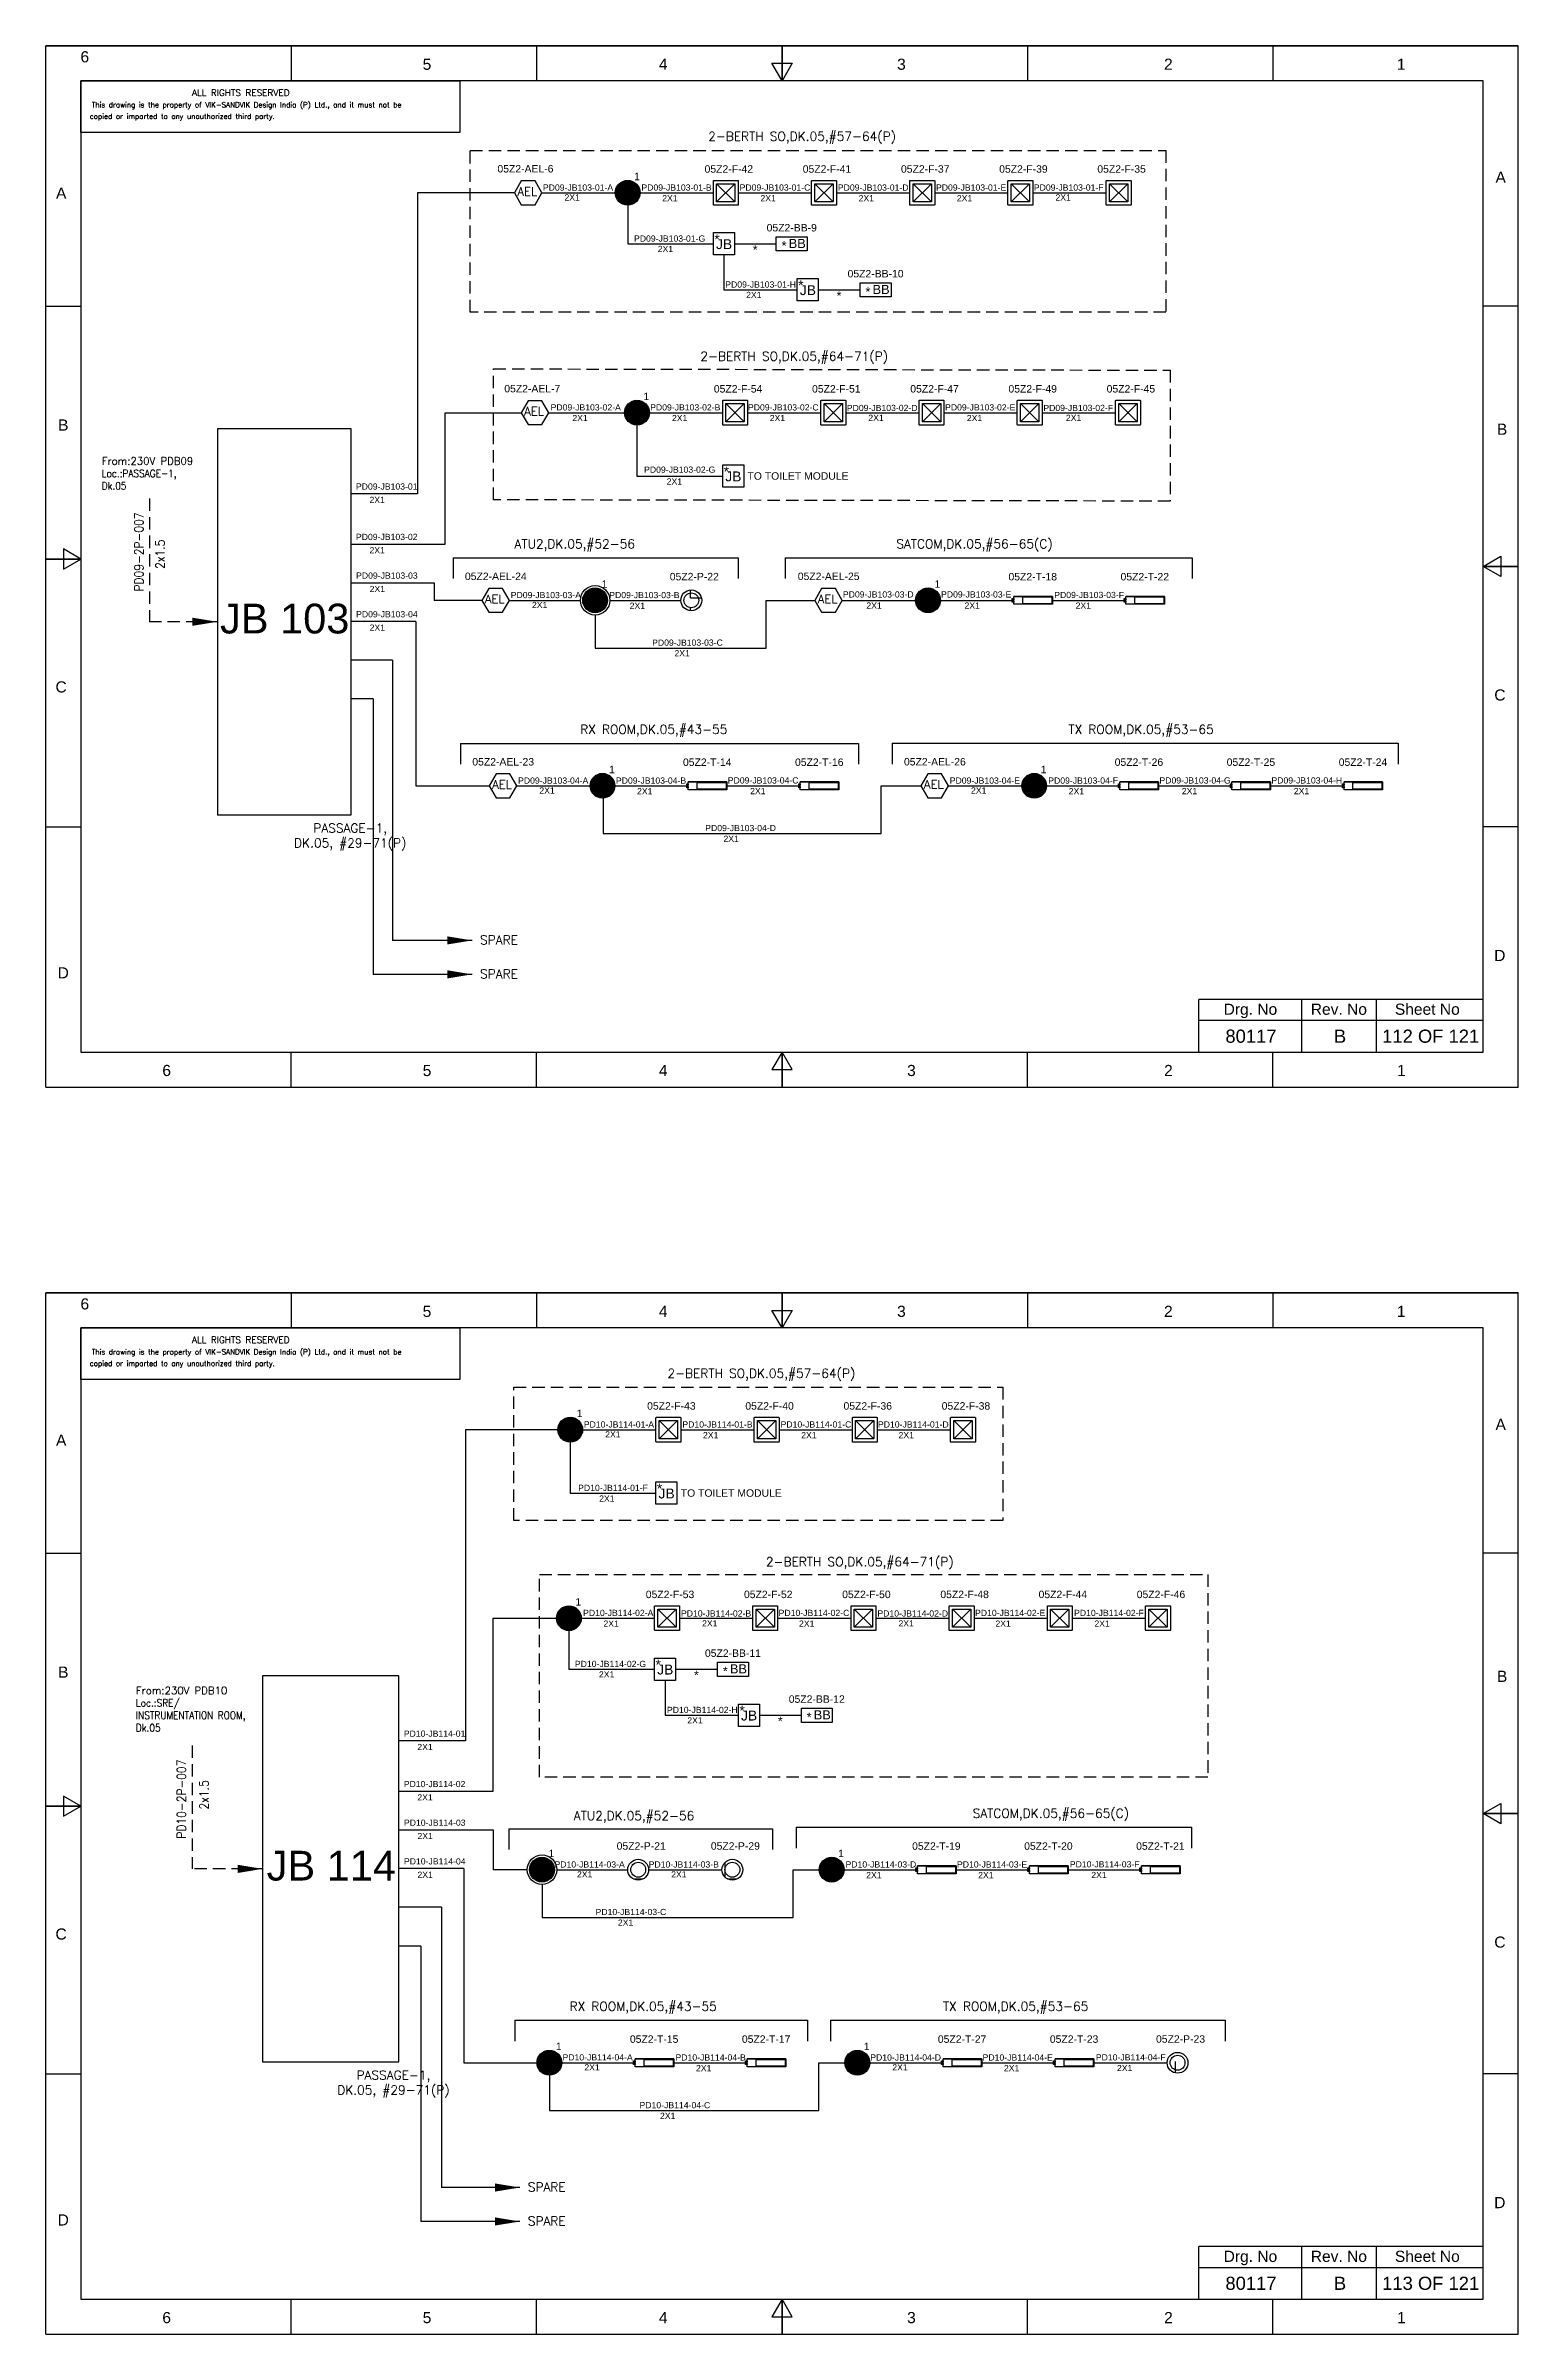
# Model space of a CAD drawing. Header units: inches. Extents: x -3311 to 1429, y -713 to 2436.
# Drawn here: x -1331.5 to -1034.5, y -713.5 to -251.8 of the extents above; entities that cross this region are included whole.
import ezdxf
from ezdxf.enums import TextEntityAlignment as Align

# ---------------------------------------------------------------- set-up
doc = ezdxf.new("R2010")
doc.units = ezdxf.units.IN
doc.linetypes.add('HIDDEN', pattern=[0.375, 0.25, -0.125])
doc.linetypes.add('SOLID', pattern=[0])
for name, color, linetype in [('BB', 7, 'Continuous'), ('Fmount', 7, 'Continuous'), ('LINE', 3, 'SOLID')]:
    doc.layers.add(name, color=color, linetype=linetype)
for name, color, linetype, lineweight in [('ELEC_TXT-025', 1, 'Continuous', 25), ('HEL-025', 1, 'Continuous', 25), ('HEL-035', 2, 'Continuous', 35)]:
    doc.layers.add(name, color=color, linetype=linetype, lineweight=lineweight)
doc.styles.add('_NORMAL', font='arial.ttf')
doc.styles.add('ROMAN S', font='romans.shx')
doc.styles.add('ROMANS', font='simplex.shx', dxfattribs={"width": 0.88})
doc.styles.get("Standard").update_dxf_attribs({"font": 'arial.ttf'})
doc.dimstyles.get("Standard").update_dxf_attribs({"dimtxt": 0.18, "dimasz": 0.18, "dimexe": 0.18, "dimexo": 0.0625, "dimgap": 0.09, "dimtad": 0, "dimtih": 1, "dimtoh": 1, "dimdec": 4, "dimzin": 0, "dimdsep": 46, "dimtxsty": 'Standard', "dimcen": 0.09, "dimadec": 0, "dimazin": 0, "dimtfac": 1, "dimtdec": 4, "dimtofl": 0, "dimtmove": 0, "dimatfit": 3, "dimfxl": 1, "dimtolj": 1, "dimtzin": 0, "dimarcsym": 0})
pattern_1 = [(0, (0, 0), (0, 6.985), [5.08, -1.905]), (90, (0, 0), (-6.985, 4e-16), [5.08, -1.905])]

# ---------------------------------------------------------------- blocks, each defined once
blk = doc.blocks.new('1')
h = blk.add_hatch()
h.set_pattern_fill('ANGLE', color=6)
h.set_pattern_definition(pattern_1)
h.paths.add_polyline_path([(303.23, 2044.43, 1), (306.22, 2044.43, 1)], flags=0)
h.paths.add_polyline_path([(302.63, 2044.43, 1), (306.83, 2044.43, 1)])
h.paths.add_polyline_path([(306.22, 2044.43, -1), (303.23, 2044.43, -1)], flags=16)
h = blk.add_hatch()
h.set_pattern_fill('ANGLE', color=6)
h.set_pattern_definition(pattern_1)
h.paths.add_polyline_path([(303.23, 2044.43, 1), (306.22, 2044.43, 1)])
at = {"color": 6}
for radius in [2.1, 1.5]:
    blk.add_circle((304.73, 2044.43), radius, dxfattribs=at)
blk = doc.blocks.new('LED PENDENT LIGHT 15W')
blk.add_blockref('1', (0, 0))
blk.add_attdef('TAG_NO', (301.63, 2048.1), '', height=1.5)
blk = doc.blocks.new('FIXED_KEY_SWITCH')
h = blk.add_hatch(color=1)
h.dxf.hatch_style = 1
edge = h.paths.add_edge_path()
edge.add_arc((848.13, 1737.46), 2.5, 0, 360)
at = {"color": 1}
blk.add_circle((848.13, 1737.46), 2.5, dxfattribs=at)
at = {"color": 7, "insert": (849.44, 1741.5), "char_height": 1.5, "attachment_point": 1, "style": '_NORMAL'}
blk.add_mtext_dynamic_manual_height_columns('1', width=1.5, gutter_width=7.5, heights=[0], dxfattribs=at)
blk = doc.blocks.new('SWT')
blk.add_blockref('FIXED_KEY_SWITCH', (0, 0))
blk.add_attdef('TAG_NO', (844.55, 1741.11), '', height=1.5)
blk = doc.blocks.new('AEL')
at = {"color": 4}
blk.add_lwpolyline([(989.98, -190.09), (992.75, -190.09), (994.14, -187.69), (992.75, -185.28), (989.98, -185.28), (988.59, -187.69)], close=True, dxfattribs=at)
at = {"color": 4, "style": 'ROMANS'}
blk.add_text('AEL', height=1.725, dxfattribs=at).set_placement((989.2, -188.27))
blk = doc.blocks.new('AEL_L')
blk.add_blockref('AEL', (0, 0))
blk.add_attdef('TAG_NO', (986.55, -183.59), '', height=1.5)
blk = doc.blocks.new('fr')
at = {"color": 7, "linetype": 'Continuous'}
for p, q in [((33763.99, 4500.4), (33466.99, 4500.4)), ((33466.99, 4500.4), (33763.99, 4500.4)), ((33466.99, 4290.33), (33466.99, 4500.4)), ((33516.49, 4500.4), (33516.49, 4493.33)), ((33565.99, 4500.4), (33565.99, 4493.33)), ((33615.49, 4493.33), (33613.45, 4496.87)), ((33613.45, 4496.87), (33617.53, 4496.87)), ((33615.49, 4500.4), (33615.49, 4493.33)), ((33615.49, 4493.33), (33615.49, 4500.4)), ((33615.49, 4500.4), (33615.49, 4493.33)), ((33617.53, 4496.87), (33615.49, 4493.33)), ((33664.99, 4500.4), (33664.99, 4493.33)), ((33714.49, 4500.4), (33714.49, 4493.33)), ((33763.99, 4290.33), (33763.99, 4500.4)), ((33763.99, 4290.33), (33763.99, 4500.4)), ((33756.92, 4493.33), (33474.06, 4493.33)), ((33474.06, 4493.33), (33474.06, 4297.41)), ((33756.92, 4297.41), (33756.92, 4493.33)), ((33466.99, 4447.89), (33474.06, 4447.89)), ((33763.99, 4447.89), (33756.92, 4447.89)), ((33466.99, 4396.87), (33474.06, 4396.87)), ((33474.06, 4396.87), (33466.99, 4396.87)), ((33466.99, 4396.87), (33474.06, 4396.87)), ((33474.06, 4396.87), (33470.53, 4398.91)), ((33470.53, 4398.91), (33470.53, 4394.83)), ((33470.53, 4394.83), (33474.06, 4396.87)), ((33756.92, 4395.37), (33760.45, 4397.41)), ((33763.99, 4395.37), (33756.92, 4395.37)), ((33760.45, 4393.33), (33756.92, 4395.37)), ((33756.92, 4395.37), (33763.99, 4395.37)), ((33763.99, 4395.37), (33756.92, 4395.37)), ((33760.45, 4397.41), (33760.45, 4393.33)), ((33466.99, 4342.85), (33474.06, 4342.85)), ((33763.99, 4342.85), (33756.92, 4342.85)), ((33474.06, 4297.41), (33756.92, 4297.41)), ((33516.49, 4290.33), (33516.49, 4297.41)), ((33565.99, 4290.33), (33565.99, 4297.41)), ((33615.49, 4297.41), (33613.45, 4293.87)), ((33613.45, 4293.87), (33617.53, 4293.87)), ((33615.49, 4290.33), (33615.49, 4297.41)), ((33617.53, 4293.87), (33615.49, 4297.41)), ((33615.49, 4297.41), (33615.49, 4290.33)), ((33615.49, 4290.33), (33615.49, 4297.41)), ((33664.99, 4290.33), (33664.99, 4297.41)), ((33714.49, 4290.33), (33714.49, 4297.41)), ((33466.99, 4290.33), (33763.99, 4290.33)), ((33466.99, 4290.33), (33763.99, 4290.33))]:
    blk.add_line(p, q, dxfattribs=at)
at = {"color": 7, "style": '_NORMAL'}
for s, p in [('6', (33474.86, 4498.18)), ('5', (33543.88, 4496.68)), ('4', (33591.52, 4496.68)), ('3', (33639.57, 4496.68)), ('2', (33693.41, 4496.68)), ('1', (33740.39, 4496.68)), ('A', (33760.45, 4473.88)), ('A', (33470.1, 4470.68)), ('B', (33470.52, 4423.9)), ('B', (33760.74, 4423.06)), ('C', (33470.08, 4371.07)), ('C', (33760.29, 4369.44)), ('D', (33760.27, 4316.89)), ('D', (33470.51, 4313.39)), ('6', (33491.37, 4293.69)), ('5', (33543.89, 4293.69)), ('4', (33591.53, 4293.69)), ('3', (33641.59, 4293.69)), ('2', (33693.43, 4293.69)), ('1', (33740.41, 4293.69))]:
    blk.add_text(s, height=2.25, dxfattribs=at).set_placement(p, align=Align.MIDDLE_CENTER)
blk = doc.blocks.new('A$C4BAD7D21')
at = {"layer": 'HEL-025'}
blk.add_lwpolyline([(-34000, 0), (-34000, 2086), (-18714, 2086), (-18714, 0)], close=True, dxfattribs=at)
at = {"layer": 'HEL-025', "style": 'ROMANS'}
for s, p in [('This drawing is the property of VIK-SANDVIK Design India (P) Ltd., and it must not be', (-33558, 1016)), (' copied or imparted to any unauthorized third party.', (-33785, 550))]:
    blk.add_text(s, height=210, dxfattribs=at).set_placement(p)
at = {"layer": 'HEL-035', "style": 'ROMANS'}
blk.add_text('     ALL RIGHTS RESERVED', height=262.5, dxfattribs=at).set_placement((-30497, 1476))
blk = doc.blocks.new('LED FLUSH MOUNT')
for p, q in [((114818, 79432), (114604, 79219)), ((114604, 79432), (114818, 79219))]:
    blk.add_line(p, q)
blk.add_lwpolyline([(114572, 79470), (114850, 79470, -0.414214), (114856, 79464), (114856, 79186, -0.414214), (114850, 79180), (114572, 79180, -0.414214), (114566, 79186), (114566, 79464, -0.414214)], format="xyb", close=True)
blk.add_lwpolyline([(114604, 79432), (114818, 79432), (114818, 79219), (114604, 79219)], close=True)
blk = doc.blocks.new('LED Flush Mounted Light 22W')
blk.add_blockref('LED FLUSH MOUNT', (0, 0))
at = {"style": 'ROMANS', "width": 0.7}
blk.add_attdef('TAG_NO.:', (113905, 79579), '', height=250, dxfattribs=at)
blk = doc.blocks.new('2A')
at = {"color": 7, "lineweight": -3, "ltscale": 2.5}
blk.add_line((790.02, 1997.62, -0.03), (782.23, 1997.62, -0.03), dxfattribs=at)
at = {"color": 7, "lineweight": -3, "ltscale": 2.5, "elevation": -0.03}
for points in [[(781.91, 1997.21), (782.23, 1997.21), (782.23, 1996.94), (781.91, 1996.94)], [(781.91, 1996.7), (782.23, 1996.7), (782.23, 1996.44), (781.91, 1996.44)], [(782.23, 1997.62), (790.02, 1997.62), (790.02, 1996.02), (782.23, 1996.02)], [(784.03, 1997.5), (789.88, 1997.5), (789.88, 1996.14), (784.03, 1996.14)]]:
    blk.add_lwpolyline(points, close=True, dxfattribs=at)
blk = doc.blocks.new('LED TUBE LIGHT 30W')
blk.add_blockref('2A', (179.91, -357.89))
blk.add_attdef('TAG_NO.', (962.52, 1642.97), '', height=1.5)
blk = doc.blocks.new('JB')
blk.add_lwpolyline([(1661.35, 1973.02), (1665.59, 1973.02), (1665.59, 1968.5), (1661.35, 1968.5)], close=True)
at = {"color": 7}
for s, p in [('*', (1661.54, 1970.68)), ('JB', (1661.87, 1969.69))]:
    blk.add_text(s, height=2, dxfattribs=at).set_placement(p)
blk = doc.blocks.new('JB_FOR_BUNKLIGHT')
blk.add_blockref('JB', (0, 0))
blk.add_attdef('TAG_NO:', (1659.46, 1975.19), '', height=1.5)
blk = doc.blocks.new('bunk_light')
blk.add_lwpolyline([(17773, 202986), (18112, 202986), (18112, 202830), (17773, 202830)], close=True)
at = {"char_height": 100, "attachment_point": 1}
for s, insert in [('*', (17831, 202937)), ('BB', (17909, 202962))]:
    blk.add_mtext_dynamic_manual_height_columns(s, width=182.6, gutter_width=7.5, heights=[0], dxfattribs=dict(at, insert=insert))
blk = doc.blocks.new('LED_BUNK _LIGHT')
at = {"xscale": 0.8, "yscale": 0.8, "zscale": 0.8}
blk.add_blockref('bunk_light', (4436, 38936), dxfattribs=at)
at = {"style": 'ROMAN S', "width": 0.7}
blk.add_attdef('TAG_NO:', text='', height=250, dxfattribs=at).set_placement((18767, 201415), align=Align.CENTER)

msp = doc.modelspace()

# ---------------------------------------------------------------- linework, layer by layer
for p, q in [((-1256.48, -281.5), (-1256.48, -342.22)), ((-1236.95, -281.5), (-1256.48, -281.5)), ((-1214.1, -284), (-1214.1, -291.79)), ((-1194.69, -294.05), (-1194.69, -301.07)), ((-1192.58, -291.79), (-1184.13, -291.79)), ((-1175.66, -301.07), (-1167.22, -301.07)), ((-1250.9, -352.39), (-1250.9, -325.86)), ((-1212.23, -328.36), (-1212.23, -338.65)), ((-1249.33, -355.15, -0.05), (-1191.79, -355.15, -0.05)), ((-1182.35, -355.15, -0.05), (-1100.27, -355.15, -0.05)), ((-1253.15, -360.19), (-1253.15, -363.72)), ((-1243.52, -363.72), (-1253.15, -363.72)), ((-1186.19, -373.34), (-1186.19, -363.72)), ((-1256.82, -367.99), (-1269.88, -367.99)), ((-1256.82, -367.99), (-1256.82, -401.14)), ((-1220.67, -373.34), (-1186.19, -373.34)), ((-1261.54, -375.8), (-1269.88, -375.8)), ((-1261.54, -375.8), (-1261.54, -432.32)), ((-1265.47, -383.6), (-1269.88, -383.6)), ((-1265.47, -383.6), (-1265.47, -439.17)), ((-1247.84, -392.57, -0.05), (-1167.54, -392.57, -0.05)), ((-1160.77, -392.56, -0.05), (-1058.67, -392.56, -0.05)), ((-1162.97, -410.75), (-1162.97, -401.13)), ((-1219.07, -410.75), (-1162.97, -410.75)), ((-1246.84, -531.03), (-1246.84, -593.8)), ((-1228.19, -531.03), (-1246.84, -531.03)), ((-1225.69, -533.53), (-1225.69, -543.82)), ((-1241.26, -603.97), (-1241.26, -569.05)), ((-1225.96, -571.55), (-1225.96, -579.34)), ((-1206.55, -581.6), (-1206.55, -588.62)), ((-1204.43, -579.34), (-1195.99, -579.34)), ((-1187.52, -588.62), (-1179.08, -588.62)), ((-1241.26, -611.77), (-1241.26, -619.79)), ((-1238.05, -611.52, -0.03), (-1184.86, -611.52, -0.03)), ((-1180.09, -611.22, -0.05), (-1100.4, -611.22, -0.05)), ((-1247.18, -619.57), (-1260.24, -619.57)), ((-1247.18, -619.57), (-1247.18, -658.73)), ((-1234.35, -619.79), (-1241.26, -619.79)), ((-1180.75, -629.41), (-1180.75, -619.79)), ((-1251.67, -627.37), (-1260.24, -627.37)), ((-1251.67, -627.37), (-1251.67, -683.9)), ((-1231.38, -629.41), (-1180.75, -629.41)), ((-1255.83, -635.18), (-1260.24, -635.18)), ((-1255.83, -635.18), (-1255.83, -690.75)), ((-1236.84, -650.16, -0.05), (-1177.84, -650.16, -0.05)), ((-1173.22, -650.16, -0.05), (-1093.56, -650.16, -0.05)), ((-1175.57, -668.35), (-1175.57, -658.73)), ((-1229.89, -668.35), (-1175.57, -668.35))]:
    msp.add_line(p, q)
at = {"color": 7, "linetype": 'Continuous'}
for p, q in [((-1041.55, -444.25), (-1098.87, -444.25)), ((-1098.87, -454.84), (-1098.87, -444.25)), ((-1078.09, -454.84), (-1078.09, -444.25)), ((-1063.08, -454.84), (-1063.08, -444.25)), ((-1098.87, -448.43), (-1041.55, -448.43)), ((-1041.55, -695.83), (-1098.87, -695.83)), ((-1098.87, -706.42), (-1098.87, -695.83)), ((-1078.09, -706.42), (-1078.09, -695.83)), ((-1063.08, -706.42), (-1063.08, -695.83)), ((-1098.87, -700.01), (-1041.55, -700.01))]:
    msp.add_line(p, q, dxfattribs=at)
at = {"linetype": 'HIDDEN', "ltscale": 10, "elevation": -0.05}
for points in [[(-1245.86, -272.94), (-1105.53, -272.94), (-1105.53, -305.57), (-1245.86, -305.57)], [(-1241.15, -317.02), (-1104.66, -317.29), (-1104.66, -343.71), (-1241.15, -343.44)], [(-1237.09, -522.46), (-1138.4, -522.46), (-1138.4, -549.33), (-1237.09, -549.33)], [(-1231.91, -560.22), (-1097.09, -560.22), (-1097.09, -601.14), (-1231.91, -601.14)]]:
    msp.add_lwpolyline(points, close=True, dxfattribs=at)
msp.add_lwpolyline([(-1269.88, -329.09), (-1296.82, -329.09), (-1296.82, -406.99), (-1269.88, -406.99)], close=True)
at = {"linetype": 'HIDDEN', "ltscale": 10}
for points in [[(-1310.53, -343.17), (-1310.53, -368.04)], [(-1301.96, -594.74), (-1301.96, -619.62)]]:
    msp.add_lwpolyline(points, dxfattribs=at)
for points in [[(-1220.67, -366.69), (-1220.67, -373.34)], [(-1219.07, -403.63), (-1219.07, -410.75)], [(-1231.38, -622.76), (-1231.38, -629.41)], [(-1229.89, -661.23), (-1229.89, -668.35)]]:
    msp.add_lwpolyline(points)
at = {"layer": 'LINE', "color": 0}
for p, q in [((-1231.4, -281.5), (-1216.6, -281.5)), ((-1211.6, -281.5), (-1196.81, -281.5)), ((-1191.8, -281.5), (-1177, -281.5)), ((-1171.99, -281.5), (-1157.19, -281.5)), ((-1152.18, -281.5), (-1137.39, -281.5)), ((-1132.38, -281.5), (-1117.58, -281.5)), ((-1214.1, -291.79), (-1196.81, -291.79)), ((-1194.69, -301.07), (-1179.9, -301.07)), ((-1250.9, -325.86), (-1235.58, -325.86)), ((-1230.02, -325.86), (-1214.73, -325.86)), ((-1209.73, -325.86), (-1194.93, -325.86)), ((-1189.92, -325.86), (-1175.12, -325.86)), ((-1170.11, -325.86), (-1155.32, -325.86)), ((-1150.31, -325.86), (-1135.51, -325.86)), ((-1130.5, -325.86), (-1115.7, -325.86)), ((-1212.23, -338.65), (-1194.93, -338.65)), ((-1256.48, -342.22), (-1269.88, -342.22)), ((-1269.88, -352.39), (-1250.9, -352.39)), ((-1249.33, -355.15, -0.05), (-1249.33, -359.34, -0.05)), ((-1191.79, -355.15, -0.05), (-1191.79, -359.34, -0.05)), ((-1182.35, -355.15, -0.05), (-1182.35, -359.34, -0.05)), ((-1100.27, -355.15, -0.05), (-1100.27, -359.34, -0.05)), ((-1269.85, -360.19), (-1253.15, -360.19)), ((-1237.97, -363.72), (-1223.64, -363.72)), ((-1217.7, -363.72), (-1203.37, -363.72)), ((-1186.19, -363.72), (-1176.37, -363.72)), ((-1170.82, -363.72), (-1156.02, -363.72)), ((-1151.02, -363.72), (-1136.23, -363.72)), ((-1128.43, -363.72), (-1113.63, -363.72)), ((-1247.84, -392.57, -0.05), (-1247.84, -396.76, -0.05)), ((-1167.54, -392.57, -0.05), (-1167.54, -396.76, -0.05)), ((-1160.77, -392.56, -0.05), (-1160.77, -396.75, -0.05)), ((-1058.67, -392.56, -0.05), (-1058.67, -396.75, -0.05)), ((-1256.82, -401.14), (-1242.03, -401.14)), ((-1236.48, -401.14), (-1221.68, -401.14)), ((-1216.68, -401.14), (-1201.88, -401.14)), ((-1194.09, -401.14), (-1179.29, -401.14)), ((-1162.97, -401.13), (-1154.96, -401.13)), ((-1149.4, -401.13), (-1134.61, -401.13)), ((-1129.61, -401.13), (-1114.81, -401.13)), ((-1107.01, -401.13), (-1092.22, -401.13)), ((-1084.42, -401.13), (-1069.62, -401.13)), ((-1223.19, -531.03), (-1208.39, -531.03)), ((-1203.38, -531.03), (-1188.59, -531.03)), ((-1183.58, -531.03), (-1168.78, -531.03)), ((-1163.77, -531.03), (-1148.97, -531.03)), ((-1225.69, -543.82), (-1208.39, -543.82)), ((-1241.26, -569.05), (-1228.46, -569.05)), ((-1223.46, -569.05), (-1208.66, -569.05)), ((-1203.65, -569.05), (-1188.86, -569.05)), ((-1183.85, -569.05), (-1169.05, -569.05)), ((-1164.04, -569.05), (-1149.24, -569.05)), ((-1144.23, -569.05), (-1129.44, -569.05)), ((-1124.43, -569.05), (-1109.63, -569.05)), ((-1287.75, -580.67), (-1287.75, -658.57)), ((-1260.24, -580.67), (-1287.75, -580.67)), ((-1260.24, -658.57), (-1260.24, -580.67)), ((-1225.96, -579.34), (-1208.66, -579.34)), ((-1206.55, -588.62), (-1191.75, -588.62)), ((-1246.84, -593.8), (-1260.24, -593.8)), ((-1260.24, -603.97), (-1241.26, -603.97)), ((-1260.21, -611.77), (-1241.26, -611.77)), ((-1238.05, -611.52, -0.03), (-1238.05, -615.71, -0.03)), ((-1184.86, -611.52, -0.03), (-1184.86, -615.71, -0.03)), ((-1180.09, -611.22, -0.05), (-1180.09, -615.41, -0.05)), ((-1100.4, -611.22, -0.05), (-1100.4, -615.41, -0.05)), ((-1228.4, -619.79), (-1214.08, -619.79)), ((-1209.88, -619.79), (-1195.09, -619.79)), ((-1180.75, -619.79), (-1175.46, -619.79)), ((-1170.46, -619.79), (-1155.67, -619.79)), ((-1147.87, -619.79), (-1133.07, -619.79)), ((-1125.27, -619.79), (-1110.48, -619.79)), ((-1236.84, -650.16, -0.05), (-1236.84, -654.35, -0.05)), ((-1177.84, -650.16, -0.05), (-1177.84, -654.35, -0.05)), ((-1173.22, -650.16, -0.05), (-1173.22, -654.35, -0.05)), ((-1093.56, -650.16, -0.05), (-1093.56, -654.35, -0.05)), ((-1287.75, -658.57), (-1260.24, -658.57)), ((-1247.18, -658.73), (-1232.39, -658.73)), ((-1227.39, -658.73), (-1212.59, -658.73)), ((-1204.79, -658.73), (-1190, -658.73)), ((-1175.57, -658.73), (-1170.28, -658.73)), ((-1165.28, -658.73), (-1150.48, -658.73)), ((-1142.68, -658.73), (-1127.89, -658.73)), ((-1120.09, -658.73), (-1105.3, -658.73))]:
    msp.add_line(p, q, dxfattribs=at)
for centre in [(-1220.67, -363.72), (-1231.38, -619.79)]:
    msp.add_circle(centre, 2.97, dxfattribs=at)

# ---------------------------------------------------------------- block references
for name, p in [('fr', (-34798.46, -4752.25)), ('SWT', (-2062.23, -2018.96)), ('JB_FOR_BUNKLIGHT', (-2858.16, -2262.55)), ('JB_FOR_BUNKLIGHT', (-2841.25, -2271.83)), ('SWT', (-2060.36, -2063.32)), ('JB_FOR_BUNKLIGHT', (-2856.29, -2309.41)), ('SWT', (-2068.8, -2101.18)), ('SWT', (-2001.65, -2101.18)), ('SWT', (-2067.31, -2138.59)), ('SWT', (-1980.24, -2138.59)), ('fr', (-34798.46, -5003.83)), ('SWT', (-2073.82, -2268.49)), ('JB_FOR_BUNKLIGHT', (-2869.75, -2514.58)), ('SWT', (-2074.09, -2306.51)), ('JB_FOR_BUNKLIGHT', (-2870.02, -2550.1)), ('JB_FOR_BUNKLIGHT', (-2853.11, -2559.38)), ('SWT', (-2079.51, -2357.25)), ('SWT', (-2021.09, -2357.25)), ('SWT', (-2078.02, -2396.19)), ('SWT', (-2015.91, -2396.19))]:
    msp.add_blockref(name, p)
ref = msp.add_blockref('AEL_L', (-2225.54, -93.82))
ref.add_attrib('TAG_NO', '05Z2-AEL-6', (-1240.37, -277.41), dxfattribs={"color": 4, "height": 1.5})
ref = msp.add_blockref('AEL_L', (-2224.17, -138.17))
ref.add_attrib('TAG_NO', '05Z2-AEL-7', (-1238.99, -321.76), dxfattribs={"color": 4, "height": 1.5})
ref = msp.add_blockref('AEL_L', (-2232.11, -176.03))
ref.add_attrib('TAG_NO', '05Z2-AEL-24', (-1246.93, -359.62), dxfattribs={"color": 4, "height": 1.5})
ref = msp.add_blockref('LED PENDENT LIGHT 15W', (-1506, -2408.15))
ref.add_attrib('TAG_NO', '05Z2-P-22', (-1205.61, -359.68), dxfattribs={"height": 1.5})
ref = msp.add_blockref('AEL_L', (-2164.96, -176.03))
ref.add_attrib('TAG_NO', '05Z2-AEL-25', (-1179.79, -359.62), dxfattribs={"color": 4, "height": 1.5})
ref = msp.add_blockref('LED TUBE LIGHT 30W', (-2098.36, -2002.65, 0.03))
ref.add_attrib('TAG_NO.', '05Z2-T-18', (-1137.29, -359.7, 0.03), dxfattribs={"height": 1.5})
ref = msp.add_blockref('LED TUBE LIGHT 30W', (-2075.77, -2002.65, 0.03))
ref.add_attrib('TAG_NO.', '05Z2-T-22', (-1114.69, -359.7, 0.03), dxfattribs={"height": 1.5})
ref = msp.add_blockref('AEL_L', (-2230.62, -213.45))
ref.add_attrib('TAG_NO', '05Z2-AEL-23', (-1245.44, -397.04), dxfattribs={"color": 4, "height": 1.5})
ref = msp.add_blockref('LED TUBE LIGHT 30W', (-2164.02, -2040.06, 0.03))
ref.add_attrib('TAG_NO.', '05Z2-T-14', (-1202.95, -397.12, 0.03), dxfattribs={"height": 1.5})
ref = msp.add_blockref('LED TUBE LIGHT 30W', (-2141.42, -2040.06, 0.03))
ref.add_attrib('TAG_NO.', '05Z2-T-16', (-1180.35, -397.12, 0.03), dxfattribs={"height": 1.5})
ref = msp.add_blockref('AEL_L', (-2143.54, -213.44))
ref.add_attrib('TAG_NO', '05Z2-AEL-26', (-1158.37, -397.03), dxfattribs={"color": 4, "height": 1.5})
ref = msp.add_blockref('LED TUBE LIGHT 30W', (-2076.94, -2040.06, 0.03))
ref.add_attrib('TAG_NO.', '05Z2-T-26', (-1115.87, -397.11, 0.03), dxfattribs={"height": 1.5})
ref = msp.add_blockref('LED TUBE LIGHT 30W', (-2054.35, -2040.06, 0.03))
ref.add_attrib('TAG_NO.', '05Z2-T-25', (-1093.28, -397.11, 0.03), dxfattribs={"height": 1.5})
ref = msp.add_blockref('LED TUBE LIGHT 30W', (-2031.75, -2040.06, 0.03))
ref.add_attrib('TAG_NO.', '05Z2-T-24', (-1070.68, -397.11, 0.03), dxfattribs={"height": 1.5})
ref = msp.add_blockref('LED PENDENT LIGHT 15W', (-1516.71, -2664.22))
ref.add_attrib('TAG_NO', '05Z2-P-21', (-1216.32, -615.75), dxfattribs={"height": 1.5})
ref = msp.add_blockref('LED PENDENT LIGHT 15W', (-1497.71, -2664.22, -0.03))
ref.add_attrib('TAG_NO', '05Z2-P-29', (-1197.33, -615.75, -0.03), dxfattribs={"height": 1.5})
ref = msp.add_blockref('LED TUBE LIGHT 30W', (-2117.8, -2258.72, 0.03))
ref.add_attrib('TAG_NO.', '05Z2-T-19', (-1156.73, -615.77, 0.03), dxfattribs={"height": 1.5})
ref = msp.add_blockref('LED TUBE LIGHT 30W', (-2095.2, -2258.72, 0.03))
ref.add_attrib('TAG_NO.', '05Z2-T-20', (-1134.13, -615.77, 0.03), dxfattribs={"height": 1.5})
ref = msp.add_blockref('LED TUBE LIGHT 30W', (-2072.61, -2258.72, 0.03))
ref.add_attrib('TAG_NO.', '05Z2-T-21', (-1111.54, -615.77, 0.03), dxfattribs={"height": 1.5})
ref = msp.add_blockref('LED TUBE LIGHT 30W', (-2174.72, -2297.66, 0.03))
ref.add_attrib('TAG_NO.', '05Z2-T-15', (-1213.65, -654.71, 0.03), dxfattribs={"height": 1.5})
ref = msp.add_blockref('LED TUBE LIGHT 30W', (-2152.13, -2297.66, 0.03))
ref.add_attrib('TAG_NO.', '05Z2-T-17', (-1191.06, -654.71, 0.03), dxfattribs={"height": 1.5})
ref = msp.add_blockref('LED TUBE LIGHT 30W', (-2112.62, -2297.66, 0.03))
ref.add_attrib('TAG_NO.', '05Z2-T-27', (-1151.54, -654.71, 0.03), dxfattribs={"height": 1.5})
ref = msp.add_blockref('LED TUBE LIGHT 30W', (-2090.02, -2297.66, 0.03))
ref.add_attrib('TAG_NO.', '05Z2-T-23', (-1128.95, -654.71, 0.03), dxfattribs={"height": 1.5})
ref = msp.add_blockref('LED PENDENT LIGHT 15W', (-1407.92, -2703.16, -0.03))
ref.add_attrib('TAG_NO', '05Z2-P-23', (-1107.53, -654.69, -0.03), dxfattribs={"height": 1.5})
at = {"layer": 'BB'}
ref = msp.add_blockref('LED_BUNK _LIGHT', (-1613.92, -4928.88), dxfattribs=dict(at, xscale=0.02304, yscale=0.02304, zscale=0.02304))
ref.add_attrib('TAG_NO:', '05Z2-BB-9', dxfattribs={"layer": '0', "height": 1.5}).set_placement((-1181.01, -289.75, 0), align=Align.BOTTOM_CENTER)
ref = msp.add_blockref('LED_BUNK _LIGHT', (-1597.01, -4938.16), dxfattribs=dict(at, xscale=0.02304, yscale=0.02304, zscale=0.02304))
ref.add_attrib('TAG_NO:', '05Z2-BB-10', dxfattribs={"layer": '0', "height": 1.5}).set_placement((-1164.1, -299.02, 0), align=Align.BOTTOM_CENTER)
ref = msp.add_blockref('LED_BUNK _LIGHT', (-1625.78, -5216.43), dxfattribs=dict(at, xscale=0.02304, yscale=0.02304, zscale=0.02304))
ref.add_attrib('TAG_NO:', '05Z2-BB-11', dxfattribs={"layer": '0', "height": 1.5}).set_placement((-1192.87, -577.3, 0), align=Align.BOTTOM_CENTER)
ref = msp.add_blockref('LED_BUNK _LIGHT', (-1608.87, -5225.71), dxfattribs=dict(at, xscale=0.02304, yscale=0.02304, zscale=0.02304))
ref.add_attrib('TAG_NO:', '05Z2-BB-12', dxfattribs={"layer": '0', "height": 1.5}).set_placement((-1175.96, -586.57, 0), align=Align.BOTTOM_CENTER)
at = {"layer": 'ELEC_TXT-025', "color": 0, "xscale": 0.005, "yscale": 0.005, "zscale": 0.005}
for p in [(-1154.4, -269.35), (-1154.4, -520.93)]:
    msp.add_blockref('A$C4BAD7D21', p, dxfattribs=at)
at = {"layer": 'Fmount'}
ref = msp.add_blockref('LED Flush Mounted Light 22W', (-3176.51, -1652.25), dxfattribs=dict(at, xscale=0.01728, yscale=0.01728, zscale=0.01728))
ref.add_attrib('TAG_NO.:', '05Z2-F-42', dxfattribs={"layer": '0', "height": 1.5}).set_placement((-1198.59, -277.9), align=Align.BOTTOM_LEFT)
ref = msp.add_blockref('LED Flush Mounted Light 22W', (-3156.7, -1652.25), dxfattribs=dict(at, xscale=0.01728, yscale=0.01728, zscale=0.01728))
ref.add_attrib('TAG_NO.:', '05Z2-F-41', dxfattribs={"layer": '0', "height": 1.5}).set_placement((-1178.79, -277.9), align=Align.BOTTOM_LEFT)
ref = msp.add_blockref('LED Flush Mounted Light 22W', (-3136.89, -1652.25), dxfattribs=dict(at, xscale=0.01728, yscale=0.01728, zscale=0.01728))
ref.add_attrib('TAG_NO.:', '05Z2-F-37', dxfattribs={"layer": '0', "height": 1.5}).set_placement((-1158.98, -277.9), align=Align.BOTTOM_LEFT)
ref = msp.add_blockref('LED Flush Mounted Light 22W', (-3117.09, -1652.25), dxfattribs=dict(at, xscale=0.01728, yscale=0.01728, zscale=0.01728))
ref.add_attrib('TAG_NO.:', '05Z2-F-39', dxfattribs={"layer": '0', "height": 1.5}).set_placement((-1139.17, -277.9), align=Align.BOTTOM_LEFT)
ref = msp.add_blockref('LED Flush Mounted Light 22W', (-3097.28, -1652.25), dxfattribs=dict(at, xscale=0.01728, yscale=0.01728, zscale=0.01728))
ref.add_attrib('TAG_NO.:', '05Z2-F-35', dxfattribs={"layer": '0', "height": 1.5}).set_placement((-1119.37, -277.9), align=Align.BOTTOM_LEFT)
ref = msp.add_blockref('LED Flush Mounted Light 22W', (-3174.63, -1696.6), dxfattribs=dict(at, xscale=0.01728, yscale=0.01728, zscale=0.01728))
ref.add_attrib('TAG_NO.:', '05Z2-F-54', dxfattribs={"layer": '0', "height": 1.5}).set_placement((-1196.72, -322.25), align=Align.BOTTOM_LEFT)
ref = msp.add_blockref('LED Flush Mounted Light 22W', (-3154.82, -1696.6), dxfattribs=dict(at, xscale=0.01728, yscale=0.01728, zscale=0.01728))
ref.add_attrib('TAG_NO.:', '05Z2-F-51', dxfattribs={"layer": '0', "height": 1.5}).set_placement((-1176.91, -322.25), align=Align.BOTTOM_LEFT)
ref = msp.add_blockref('LED Flush Mounted Light 22W', (-3135.02, -1696.6), dxfattribs=dict(at, xscale=0.01728, yscale=0.01728, zscale=0.01728))
ref.add_attrib('TAG_NO.:', '05Z2-F-47', dxfattribs={"layer": '0', "height": 1.5}).set_placement((-1157.1, -322.25), align=Align.BOTTOM_LEFT)
ref = msp.add_blockref('LED Flush Mounted Light 22W', (-3115.21, -1696.6), dxfattribs=dict(at, xscale=0.01728, yscale=0.01728, zscale=0.01728))
ref.add_attrib('TAG_NO.:', '05Z2-F-49', dxfattribs={"layer": '0', "height": 1.5}).set_placement((-1137.3, -322.25), align=Align.BOTTOM_LEFT)
ref = msp.add_blockref('LED Flush Mounted Light 22W', (-3095.4, -1696.6), dxfattribs=dict(at, xscale=0.01728, yscale=0.01728, zscale=0.01728))
ref.add_attrib('TAG_NO.:', '05Z2-F-45', dxfattribs={"layer": '0', "height": 1.5}).set_placement((-1117.49, -322.25), align=Align.BOTTOM_LEFT)
ref = msp.add_blockref('LED Flush Mounted Light 22W', (-3188.09, -1901.77), dxfattribs=dict(at, xscale=0.01728, yscale=0.01728, zscale=0.01728))
ref.add_attrib('TAG_NO.:', '05Z2-F-43', dxfattribs={"layer": '0', "height": 1.5}).set_placement((-1210.18, -527.43), align=Align.BOTTOM_LEFT)
ref = msp.add_blockref('LED Flush Mounted Light 22W', (-3168.29, -1901.77), dxfattribs=dict(at, xscale=0.01728, yscale=0.01728, zscale=0.01728))
ref.add_attrib('TAG_NO.:', '05Z2-F-40', dxfattribs={"layer": '0', "height": 1.5}).set_placement((-1190.37, -527.43), align=Align.BOTTOM_LEFT)
ref = msp.add_blockref('LED Flush Mounted Light 22W', (-3148.48, -1901.77), dxfattribs=dict(at, xscale=0.01728, yscale=0.01728, zscale=0.01728))
ref.add_attrib('TAG_NO.:', '05Z2-F-36', dxfattribs={"layer": '0', "height": 1.5}).set_placement((-1170.57, -527.43), align=Align.BOTTOM_LEFT)
ref = msp.add_blockref('LED Flush Mounted Light 22W', (-3128.67, -1901.77), dxfattribs=dict(at, xscale=0.01728, yscale=0.01728, zscale=0.01728))
ref.add_attrib('TAG_NO.:', '05Z2-F-38', dxfattribs={"layer": '0', "height": 1.5}).set_placement((-1150.76, -527.43), align=Align.BOTTOM_LEFT)
ref = msp.add_blockref('LED Flush Mounted Light 22W', (-3188.36, -1939.79), dxfattribs=dict(at, xscale=0.01728, yscale=0.01728, zscale=0.01728))
ref.add_attrib('TAG_NO.:', '05Z2-F-53', dxfattribs={"layer": '0', "height": 1.5}).set_placement((-1210.45, -565.45), align=Align.BOTTOM_LEFT)
ref = msp.add_blockref('LED Flush Mounted Light 22W', (-3168.56, -1939.79), dxfattribs=dict(at, xscale=0.01728, yscale=0.01728, zscale=0.01728))
ref.add_attrib('TAG_NO.:', '05Z2-F-52', dxfattribs={"layer": '0', "height": 1.5}).set_placement((-1190.64, -565.45), align=Align.BOTTOM_LEFT)
ref = msp.add_blockref('LED Flush Mounted Light 22W', (-3148.75, -1939.79), dxfattribs=dict(at, xscale=0.01728, yscale=0.01728, zscale=0.01728))
ref.add_attrib('TAG_NO.:', '05Z2-F-50', dxfattribs={"layer": '0', "height": 1.5}).set_placement((-1170.84, -565.45), align=Align.BOTTOM_LEFT)
ref = msp.add_blockref('LED Flush Mounted Light 22W', (-3128.94, -1939.79), dxfattribs=dict(at, xscale=0.01728, yscale=0.01728, zscale=0.01728))
ref.add_attrib('TAG_NO.:', '05Z2-F-48', dxfattribs={"layer": '0', "height": 1.5}).set_placement((-1151.03, -565.45), align=Align.BOTTOM_LEFT)
ref = msp.add_blockref('LED Flush Mounted Light 22W', (-3109.14, -1939.79), dxfattribs=dict(at, xscale=0.01728, yscale=0.01728, zscale=0.01728))
ref.add_attrib('TAG_NO.:', '05Z2-F-44', dxfattribs={"layer": '0', "height": 1.5}).set_placement((-1131.22, -565.45), align=Align.BOTTOM_LEFT)
ref = msp.add_blockref('LED Flush Mounted Light 22W', (-3089.33, -1939.79), dxfattribs=dict(at, xscale=0.01728, yscale=0.01728, zscale=0.01728))
ref.add_attrib('TAG_NO.:', '05Z2-F-46', dxfattribs={"layer": '0', "height": 1.5}).set_placement((-1111.42, -565.45), align=Align.BOTTOM_LEFT)

# ---------------------------------------------------------------- texts
at = {"color": 7}
for s, height, p in [('PD09-JB103-01-A', 1.25, (-1231.2, -281.07, 0.03)), ('PD09-JB103-01-B', 1.25, (-1211.33, -281.07, 0.03)), ('PD09-JB103-01-C', 1.25, (-1191.52, -281.07, 0.03)), ('PD09-JB103-01-D', 1.25, (-1171.71, -281.07, 0.03)), ('PD09-JB103-01-E', 1.25, (-1151.91, -281.07, 0.03)), ('PD09-JB103-01-F', 1.25, (-1132.18, -281.07, 0.03)), ('2X1', 1.25, (-1226.85, -283.07)), ('2X1', 1.25, (-1207.13, -283.22, -0.03)), ('2X1', 1.25, (-1187.32, -283.22, -0.03)), ('2X1', 1.25, (-1167.52, -283.22, -0.03)), ('2X1', 1.25, (-1147.71, -283.22, -0.03)), ('2X1', 1.25, (-1127.82, -283.07)), ('PD09-JB103-01-G', 1.25, (-1212.82, -291.36, 0.03)), ('2X1', 1.25, (-1208.04, -293.46, -0.03)), ('*', 1.8, (-1188.87, -293.89)), ('PD09-JB103-01-H', 1.25, (-1194.42, -300.63, 0.03)), ('2X1', 1.25, (-1190.22, -302.74, -0.03)), ('*', 1.8, (-1171.96, -303.17)), ('PD09-JB103-02-A', 1.25, (-1229.65, -325.42, 0.03)), ('2X1', 1.25, (-1225.26, -327.57, -0.03)), ('PD09-JB103-02-B', 1.25, (-1209.57, -325.42, 0.03)), ('2X1', 1.25, (-1205.17, -327.57, -0.03)), ('PD09-JB103-02-C', 1.25, (-1189.84, -325.42, 0.03)), ('2X1', 1.25, (-1185.45, -327.57, -0.03)), ('PD09-JB103-02-D', 1.25, (-1169.9, -325.53, 0.03)), ('2X1', 1.25, (-1165.56, -327.52)), ('PD09-JB103-02-E', 1.25, (-1150.08, -325.42, 0.03)), ('2X1', 1.25, (-1145.69, -327.57, -0.03)), ('PD09-JB103-02-F', 1.25, (-1130.26, -325.53, 0.03)), ('2X1', 1.25, (-1125.71, -327.52)), ('PD09-JB103-02-G', 1.25, (-1210.79, -337.98, 0.03)), ('PD09-JB103-01', 1.25, (-1268.91, -341.38)), ('2X1', 1.25, (-1206.23, -340.36, -0.03)), ('TO TOILET MODULE', 1.5, (-1189.93, -339.38, 0.03)), ('2X1', 1.25, (-1266.18, -344.08)), ('PD09-JB103-02', 1.25, (-1268.91, -351.55)), ('2X1', 1.25, (-1266.18, -354.24)), ('PD09-JB103-03', 1.25, (-1268.88, -359.35)), ('2X1', 1.25, (-1266.15, -362.05)), ('PD09-JB103-03-A', 1.25, (-1237.69, -363.28, 0.03)), ('2X1', 1.25, (-1233.41, -365.28)), ('PD09-JB103-03-B', 1.25, (-1217.82, -363.28, 0.03)), ('2X1', 1.25, (-1213.7, -365.44, -0.03)), ('PD09-JB103-03-D', 1.25, (-1170.69, -363.15)), ('2X1', 1.25, (-1165.96, -365.4)), ('PD09-JB103-03-E', 1.25, (-1150.89, -363.15)), ('2X1', 1.25, (-1146.16, -365.4)), ('PD09-JB103-03-F', 1.25, (-1128.06, -363.26, 0.08)), ('2X1', 1.25, (-1123.75, -365.41)), ('PD09-JB103-04', 1.25, (-1268.88, -367.15)), ('2X1', 1.25, (-1266.15, -369.85)), ('PD09-JB103-03-C', 1.25, (-1209.17, -372.87, 0.11)), ('2X1', 1.25, (-1204.67, -375.02)), ('PD09-JB103-04-A', 1.25, (-1236.21, -400.7, 0.03)), ('2X1', 1.25, (-1231.92, -402.7)), ('PD09-JB103-04-B', 1.25, (-1216.47, -400.7, 0.03)), ('2X1', 1.25, (-1212.21, -402.85, -0.03)), ('PD09-JB103-04-C', 1.25, (-1193.91, -400.67, 0.08)), ('2X1', 1.25, (-1189.4, -402.82)), ('PD09-JB103-04-E', 1.25, (-1149.14, -400.7, 0.03)), ('2X1', 1.25, (-1144.85, -402.69)), ('PD09-JB103-04-F', 1.25, (-1129.27, -400.7, 0.03)), ('2X1', 1.25, (-1125.14, -402.85, -0.03)), ('PD09-JB103-04-G', 1.25, (-1106.84, -400.67, 0.08)), ('2X1', 1.25, (-1102.33, -402.82)), ('PD09-JB103-04-H', 1.25, (-1084.25, -400.67, 0.08)), ('2X1', 1.25, (-1079.74, -402.82)), ('PD09-JB103-04-D', 1.25, (-1198.46, -410.28, 0.08)), ('2X1', 1.25, (-1194.78, -412.44)), ('PD10-JB114-01-A', 1.25, (-1222.95, -530.59, 0.03)), ('PD10-JB114-01-B', 1.25, (-1203.07, -530.59, 0.03)), ('PD10-JB114-01-C', 1.25, (-1183.26, -530.59, 0.03)), ('PD10-JB114-01-D', 1.25, (-1163.62, -530.59, 0.03)), ('2X1', 1.25, (-1218.64, -532.59)), ('2X1', 1.25, (-1198.91, -532.75, -0.03)), ('2X1', 1.25, (-1179.1, -532.75, -0.03)), ('2X1', 1.25, (-1159.47, -532.75, -0.03)), ('PD10-JB114-01-F', 1.25, (-1224.09, -543.38, 0.03)), ('2X1', 1.25, (-1219.86, -545.54, -0.03)), ('TO TOILET MODULE', 1.5, (-1203.39, -544.55, 0.03)), ('PD10-JB114-02-A', 1.25, (-1223.09, -568.61, 0.03)), ('PD10-JB114-02-B', 1.25, (-1203.35, -568.72, 0.03)), ('PD10-JB114-02-C', 1.25, (-1183.65, -568.61, 0.03)), ('PD10-JB114-02-D', 1.25, (-1163.74, -568.72, 0.03)), ('PD10-JB114-02-E', 1.25, (-1144.04, -568.61, 0.03)), ('PD10-JB114-02-F', 1.25, (-1124.06, -568.61, 0.03)), ('2X1', 1.25, (-1218.99, -570.77, -0.03)), ('2X1', 1.25, (-1199.1, -570.72)), ('2X1', 1.25, (-1179.55, -570.77, -0.03)), ('2X1', 1.25, (-1159.48, -570.72)), ('2X1', 1.25, (-1139.93, -570.77, -0.03)), ('2X1', 1.25, (-1119.96, -570.77, -0.03)), ('PD10-JB114-02-G', 1.25, (-1224.75, -578.9, 0.03)), ('2X1', 1.25, (-1219.9, -581.01, -0.03)), ('*', 1.8, (-1200.73, -581.44)), ('PD10-JB114-02-H', 1.25, (-1206.18, -588.18, 0.03)), ('2X1', 1.25, (-1202.08, -590.29, -0.03)), ('*', 1.8, (-1183.82, -590.71)), ('PD10-JB114-01', 1.25, (-1259.26, -592.96)), ('2X1', 1.25, (-1256.53, -595.66)), ('PD10-JB114-02', 1.25, (-1259.26, -603.13)), ('2X1', 1.25, (-1256.53, -605.82)), ('PD10-JB114-03', 1.25, (-1259.23, -610.93)), ('2X1', 1.25, (-1256.5, -613.62)), ('PD10-JB114-04', 1.25, (-1259.23, -618.73)), ('PD10-JB114-03-A', 1.25, (-1228.86, -619.35, 0.03)), ('PD10-JB114-03-B', 1.25, (-1209.87, -619.35, 0.03)), ('PD10-JB114-03-D', 1.25, (-1170.16, -619.35, 0.03)), ('PD10-JB114-03-E', 1.25, (-1147.68, -619.35, 0.03)), ('PD10-JB114-03-F', 1.25, (-1124.92, -619.32, 0.08)), ('2X1', 1.25, (-1256.5, -621.43)), ('2X1', 1.25, (-1224.33, -621.35)), ('2X1', 1.25, (-1205.33, -621.35)), ('2X1', 1.25, (-1165.99, -621.5, -0.03)), ('2X1', 1.25, (-1143.4, -621.5, -0.03)), ('2X1', 1.25, (-1120.59, -621.48)), ('PD10-JB114-03-C', 1.25, (-1220.58, -628.94, 0.11)), ('2X1', 1.25, (-1216.08, -631.09)), ('PD10-JB114-04-A', 1.25, (-1227.25, -658.27, 0.11)), ('2X1', 1.25, (-1222.84, -660.29)), ('PD10-JB114-04-B', 1.25, (-1204.45, -658.29, 0.03)), ('2X1', 1.25, (-1200.32, -660.45, -0.03)), ('PD10-JB114-04-D', 1.25, (-1165.17, -658.29, 0.03)), ('2X1', 1.25, (-1160.73, -660.29)), ('PD10-JB114-04-E', 1.25, (-1142.51, -658.29, 0.03)), ('2X1', 1.25, (-1138.21, -660.45, -0.03)), ('PD10-JB114-04-F', 1.25, (-1119.67, -658.27, 0.08)), ('2X1', 1.25, (-1115.41, -660.42)), ('PD10-JB114-04-C', 1.25, (-1211.71, -667.91, 0.03)), ('2X1', 1.25, (-1207.58, -670.06, -0.03))]:
    msp.add_text(s, height=height, dxfattribs=at).set_placement(p)
at = {"color": 7, "lineweight": 30}
for s, p in [('JB 103', (-1283.28, -367.4)), ('JB 114', (-1273.87, -618.97))]:
    msp.add_text(s, height=6, dxfattribs=at).set_placement(p, align=Align.MIDDLE_CENTER)
at = {"color": 7}
for s, height, p in [('Drg. No', 2.246, (-1088.49, -446.2)), ('Rev. No', 2.246, (-1070.65, -446.2)), ('Sheet No', 2.246, (-1052.81, -446.2)), ('80117', 2.653, (-1088.38, -451.64)), ('B', 2.65, (-1070.41, -451.64)), ('112 OF 121', 2.653, (-1052.13, -451.64)), ('Drg. No', 2.246, (-1088.49, -697.78)), ('Rev. No', 2.246, (-1070.65, -697.78)), ('Sheet No', 2.246, (-1052.81, -697.78)), ('80117', 2.653, (-1088.38, -703.22)), ('B', 2.65, (-1070.41, -703.22)), ('113 OF 121', 2.653, (-1052.13, -703.22))]:
    msp.add_text(s, height=height, dxfattribs=at).set_placement(p, align=Align.MIDDLE_CENTER)
at = {"color": 7, "char_height": 1.8, "attachment_point": 1, "style": '_NORMAL'}
for s, insert, width in [('{\\Fromans|c0;\\C2;2-BERTH SO,DK.05,#57-64(P)}', (-1197.86, -269.22, 0.22), 128.8823), ('{\\Fromans|c0;\\C2;2-BERTH SO,DK.05,#64-71(P)}', (-1199.45, -313.58, 0.22), 128.8823), ('{\\Fromans|c0;\\C2;ATU2,DK.05,#52-56}', (-1236.93, -351.44, 0.22), 128.8823), ('{\\Fromans|c0;\\C2;SATCOM,DK.05,#56-65(C)}', (-1159.92, -351.44, 0.22), 128.8823), ('{\\Fromans|c0;\\C2;RX ROOM,DK.05,#43-55}', (-1223.69, -388.85, 0.22), 128.8823), ('{\\Fromans|c0;\\C2;TX ROOM,DK.05,#53-65}', (-1125.2, -388.85, 0.22), 128.8823), ('{\\Fromans|c0;\\C2;SPARE}', (-1243.89, -431.32), 8.1658), ('{\\Fromans|c0;\\C2;SPARE}', (-1243.89, -438.18), 8.1658), ('{\\Fromans|c0;\\C2;2-BERTH SO,DK.05,#57-64(P)}', (-1206.07, -518.75, 0.22), 128.8823), ('{\\Fromans|c0;\\C2;2-BERTH SO,DK.05,#64-71(P)}', (-1186.22, -556.77, 0.22), 128.8823), ('{\\Fromans|c0;\\C2;ATU2,DK.05,#52-56}', (-1224.97, -608, 0.24), 128.8823), ('{\\Fromans|c0;\\C2;SATCOM,DK.05,#56-65(C)}', (-1144.52, -607.51, 0.22), 128.8823), ('{\\Fromans|c0;\\C2;RX ROOM,DK.05,#43-55}', (-1225.83, -646.45, 0.22), 128.8823), ('{\\Fromans|c0;\\C2;TX ROOM,DK.05,#53-65}', (-1150.51, -646.45, 0.22), 128.8823), ('{\\Fromans|c0;\\C2;SPARE}', (-1234.24, -682.9), 8.1658), ('{\\Fromans|c0;\\C2;SPARE}', (-1234.24, -689.76), 8.1658)]:
    msp.add_mtext(s, dxfattribs=dict(at, insert=insert, width=width))
at = {"color": 7, "char_height": 1.5, "attachment_point": 1}
for s, insert, width in [('{\\Fromans|c0;\\C2;From:230V PDB09 \\P\\Fsimplex|c0;\\W0.88;Loc.:PASSAGE-1,\\PDk.05}', (-1320.18, -334.86), 44.8449), ('{\\Fromans|c0;\\C2;From:230V PDB10 \\P\\Fsimplex|c0;\\W0.88;Loc.:SRE/\\PINSTRUMENTATION ROOM,      \\PDk.05}', (-1313.3, -582.89), 36.8884)]:
    msp.add_mtext(s, dxfattribs=dict(at, insert=insert, width=width))
at = {"color": 7, "char_height": 1.8, "width": 17.1296, "attachment_point": 1, "rotation": 90, "style": '_NORMAL'}
for s, insert in [('{\\Fromans|c0;\\W0.88;PD09-2P-007}', (-1313.59, -361.95)), ('{\\Fromans|c0;\\W0.88;PD10-2P-007}', (-1305.01, -613.53))]:
    msp.add_mtext(s, dxfattribs=dict(at, insert=insert))
at = {"color": 7, "char_height": 1.8, "attachment_point": 1, "rotation": 90, "style": '_NORMAL'}
for insert in [(-1309.31, -357.38), (-1300.46, -607.65)]:
    msp.add_mtext('{\\Fsimplex|c0;\\W0.88;2x1.5}', dxfattribs=dict(at, insert=insert))
at = {"color": 7, "char_height": 1.8, "attachment_point": 1, "style": '_NORMAL'}
for insert in [(-1281.4, -408.76), (-1272.69, -660.33)]:
    msp.add_mtext('\\pxqc;{\\Fromans|c0;\\C2;PASSAGE-1, \\PDK.05, #29-71(P)}', dxfattribs=dict(at, insert=insert))

# ---------------------------------------------------------------- leaders
at = {"linetype": 'HIDDEN', "ltscale": 10}
for points in [[(-1296.9, -368.04), (-1310.53, -368.04)], [(-1287.75, -619.62), (-1301.96, -619.62)]]:
    msp.add_leader(points, dimstyle='Standard', override={"dimasz": 5, "dimarcsym": 1}, dxfattribs=at)
for points in [[(-1245.5, -432.32), (-1261.54, -432.32)], [(-1245.5, -439.17), (-1265.47, -439.17)], [(-1235.86, -683.9), (-1251.67, -683.9)], [(-1235.86, -690.75), (-1255.83, -690.75)]]:
    msp.add_leader(points, dimstyle='Standard', override={"dimasz": 5, "dimarcsym": 1})

doc.saveas('drawing.dxf')
